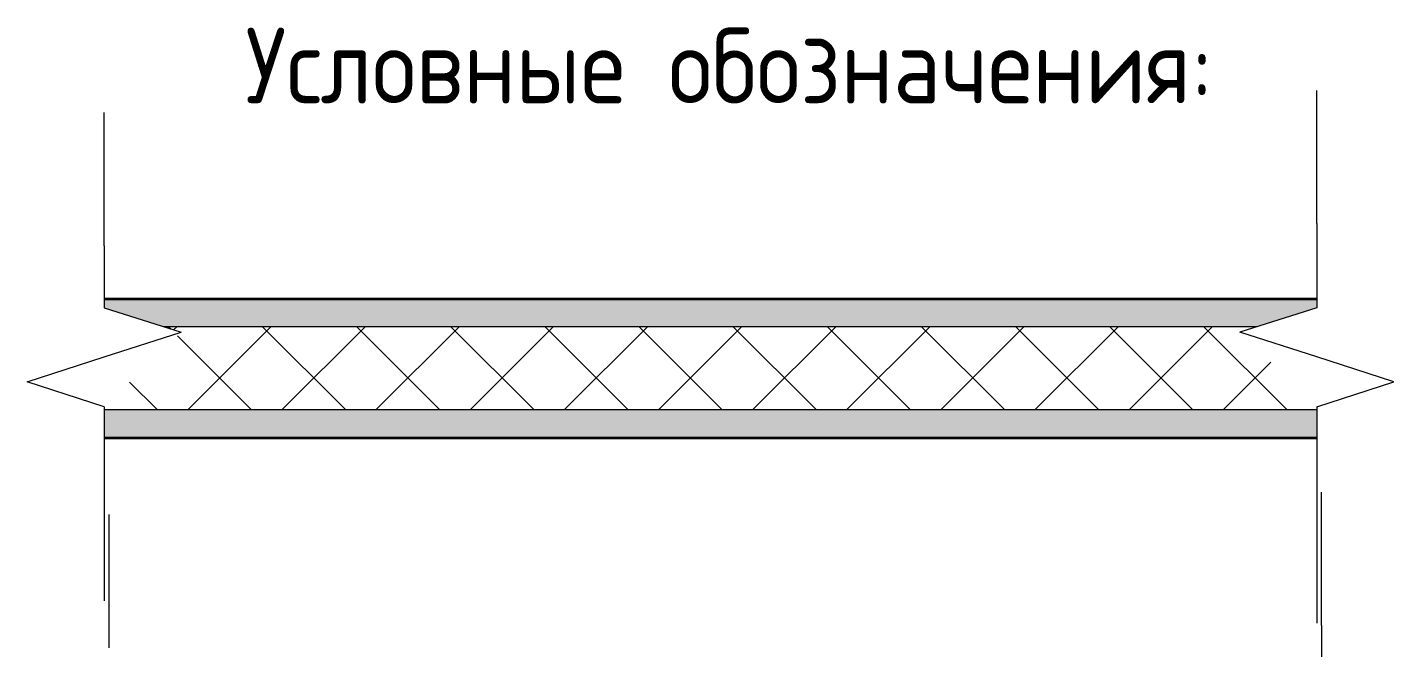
# Paper-space layout '№1в' of a CAD drawing. Header units: millimetres. Extents: x -384 to 3377, y -880 to 482.
# Drawn here: x -71.44 to -22.89, y 101.74 to 123.78 of the extents above; entities that cross this region are included whole.
import ezdxf

# ---------------------------------------------------------------- set-up
doc = ezdxf.new("R2010")
doc.units = ezdxf.units.MM
for name, color, linetype, lineweight in [('Аннотация', 7, 'Continuous', 20), ('Стены разрез', 7, 'Continuous', 35), ('Стены штриховка', 7, 'Continuous', 9), ('Узлы', 7, 'Continuous', 18)]:
    doc.layers.add(name, color=color, linetype=linetype, lineweight=lineweight)
doc.layers.add('Условные обозначения', color=90, linetype='Continuous')
doc.styles.add('СПДС', font='isocpeur.ttf', dxfattribs={"width": 0.9})

# ---------------------------------------------------------------- blocks, each defined once
blk = doc.blocks.new('ADSK_Обрыв_Линия1 - По умолчанию-2621347-УО Маркир 5 эт')
at = {"layer": 'Узлы', "lineweight": 20}
for p, q in [((10375.3, 7208.3), (10375.3, 7132.3)), ((10375.3, 7043.2), (10375.3, 6968.3))]:
    blk.add_line(p, q, dxfattribs=at)
blk = doc.blocks.new('ADSK_Обрыв_Линия1 - По умолчанию-2621349-УО Маркир 5 эт')
at = {"layer": 'Узлы', "lineweight": 20}
for p, q in [((9282.4, 7188.3), (9282.4, 7132.3)), ((9282.4, 7043.2), (9282.4, 6988.3))]:
    blk.add_line(p, q, dxfattribs=at)

psp = doc.layouts.new('№1в')

# ---------------------------------------------------------------- hatches: boundary and pattern name
at = {"layer": 'Стены разрез', "lineweight": 20}
for points in [[(-65.432, 113.145), (-27.732, 113.145), (-25.62, 113.816), (-25.62, 114.131), (-68.706, 114.131), (-68.706, 113.816), (-66.594, 113.145), (-65.975, 113.145)], [(-25.62, 109.203), (-25.62, 110.189), (-68.706, 110.188), (-68.706, 109.203)]]:
    psp.add_hatch(color=3, dxfattribs=at).paths.add_polyline_path(points)
at = {"layer": 'Стены разрез', "lineweight": 9}
h = psp.add_hatch(dxfattribs=at)
h.set_pattern_fill('FP_39', color=256, scale=0.039421, style=0, pattern_type=2)
h.set_pattern_definition([(45, (-32.828, -131.1875), (-1.672492, 1.672492), []), (135, (-32.828, -131.1875), (-1.672492, -1.672492), [])])
h.paths.add_polyline_path([(-68.706, 110.189), (-25.62, 110.189), (-25.62, 110.306), (-28.351, 112.949), (-27.732, 113.145), (-66.594, 113.145), (-65.975, 112.949), (-68.706, 110.306)])

# ---------------------------------------------------------------- linework, layer by layer
at = {"layer": 'Аннотация', "lineweight": 20}
for p, q in [((-25.62, 116.812), (-25.62, 121.542)), ((-68.706, 116.023), (-68.706, 120.754)), ((-68.706, 113.816), (-65.975, 112.949)), ((-68.706, 113.816), (-65.975, 112.949)), ((-25.62, 113.816), (-28.351, 112.949)), ((-25.62, 113.816), (-28.351, 112.949)), ((-68.706, 112.081), (-65.975, 112.949)), ((-25.62, 112.081), (-28.351, 112.949)), ((-71.439, 111.193), (-68.706, 112.081)), ((-71.439, 111.193), (-68.706, 112.081)), ((-22.887, 111.193), (-25.62, 112.081)), ((-22.887, 111.193), (-25.62, 112.081)), ((-68.706, 110.306), (-71.439, 111.193)), ((-68.706, 110.306), (-71.439, 111.193)), ((-25.62, 110.306), (-22.887, 111.193)), ((-25.62, 110.306), (-22.887, 111.193)), ((-68.706, 108.139), (-68.706, 103.409)), ((-25.62, 107.351), (-25.62, 102.62)), ((-25.448, 102.532), (-25.448, 107.263)), ((-68.534, 101.744), (-68.534, 106.474))]:
    psp.add_line(p, q, dxfattribs=at)
at = {"layer": 'Стены разрез'}
for p, q in [((-25.62, 114.131), (-68.706, 114.131)), ((-68.706, 109.203), (-25.62, 109.203))]:
    psp.add_line(p, q, dxfattribs=at)
at = {"layer": 'Стены штриховка'}
for p, q in [((-27.732, 113.145), (-66.594, 113.145)), ((-25.62, 110.189), (-68.706, 110.189))]:
    psp.add_line(p, q, dxfattribs=at)

# ---------------------------------------------------------------- block references
at = {"layer": 'Узлы', "lineweight": 20, "xscale": 0.03942100842689669, "yscale": 0.03942100842689669, "zscale": 0.03942100842689669}
for name, p in [('ADSK_Обрыв_Линия1 - По умолчанию-2621347-УО Маркир 5 эт', (-434.626, -167.346)), ('ADSK_Обрыв_Линия1 - По умолчанию-2621349-УО Маркир 5 эт', (-434.626, -167.346)), ('ADSK_Обрыв_Линия1 - По умолчанию-2621347-УО Маркир 5 эт', (-434.454, -181.625))]:
    psp.add_blockref(name, p, dxfattribs=at)

# ---------------------------------------------------------------- texts
at = {"layer": 'Условные обозначения', "color": 18, "true_color": 0x000000, "insert": (-63.698, 123.765), "char_height": 2.68563, "attachment_point": 1, "style": 'СПДС'}
psp.add_mtext_dynamic_manual_height_columns('Условные обозначения:', width=34.58645, gutter_width=9.592, heights=[0], dxfattribs=at)

doc.saveas('drawing.dxf')
